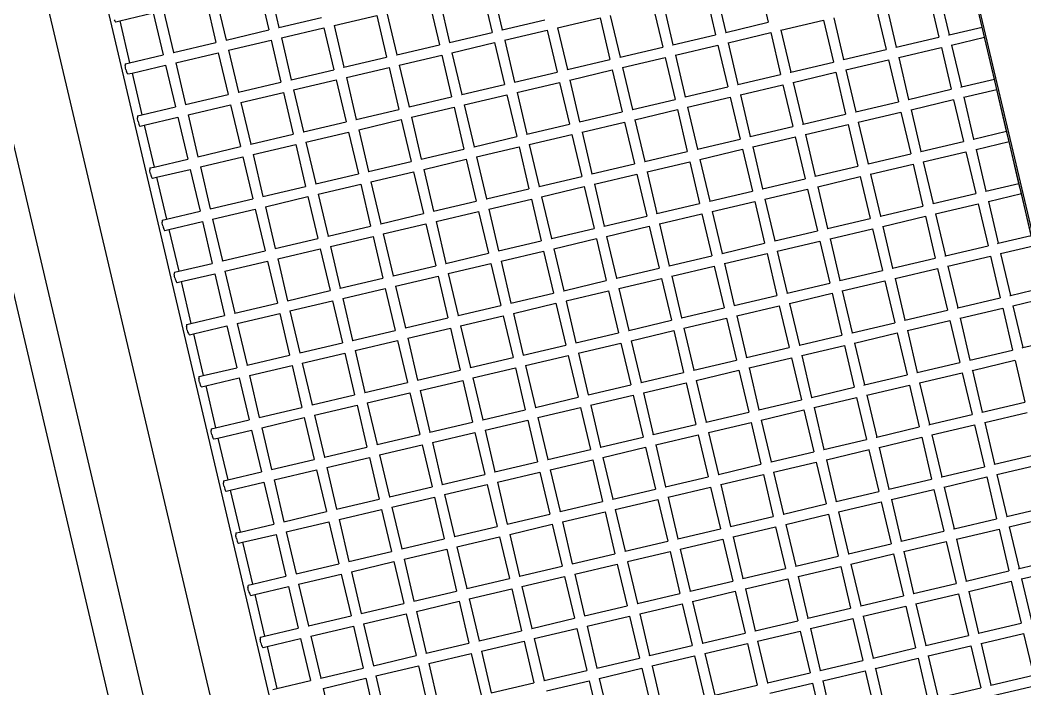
# Model space of a CAD drawing. Header units: inches. Extents: x -1841 to -80, y -100 to 1021.
# Drawn here: x -578.114 to -577.279, y 557.408 to 557.964 of the extents above; entities that cross this region are included whole.
import ezdxf

# ---------------------------------------------------------------- set-up
doc = ezdxf.new("R2010")
doc.units = ezdxf.units.IN
doc.header["$MEASUREMENT"] = 0
doc.layers.add('Edges', color=7, linetype='Continuous')

# ---------------------------------------------------------------- blocks, each defined once
blk = doc.blocks.new('infrared patio heater fr')
at = {"layer": 'Edges'}
for p, q in [((-40, 6.998), (40, 6.998)), ((38, 6.971), (-38, 6.971)), ((20.66, 6.971), (19.846, 6.971)), ((20.66, 6.329), (20.66, 6.971)), ((20.859, 6.971), (20.66, 6.971)), ((20.861, 6.329), (20.859, 6.971)), ((21.673, 6.971), (20.859, 6.971)), ((21.673, 6.329), (21.673, 6.971)), ((21.873, 6.971), (21.673, 6.971)), ((21.874, 6.329), (21.873, 6.971)), ((22.686, 6.971), (21.873, 6.971)), ((22.686, 6.329), (22.686, 6.971)), ((22.886, 6.971), (22.686, 6.971)), ((22.887, 6.329), (22.886, 6.971)), ((23.7, 6.971), (22.886, 6.971)), ((23.7, 6.329), (23.7, 6.971)), ((23.899, 6.971), (23.7, 6.971)), ((23.901, 6.329), (23.899, 6.971)), ((24.713, 6.971), (23.899, 6.971)), ((24.713, 6.329), (24.713, 6.971)), ((24.914, 6.329), (24.913, 6.971)), ((25.726, 6.329), (25.726, 6.971)), ((25.927, 6.329), (25.926, 6.971)), ((26.74, 6.329), (26.74, 6.971)), ((19.847, 6.329), (20.66, 6.329)), ((20.66, 6.318), (20.66, 6.329)), ((20.859, 6.325), (20.861, 6.329)), ((20.861, 6.329), (21.673, 6.329)), ((21.673, 6.318), (21.673, 6.329)), ((21.873, 6.325), (21.874, 6.329)), ((21.874, 6.329), (22.686, 6.329)), ((22.686, 6.318), (22.686, 6.329)), ((22.886, 6.325), (22.887, 6.329)), ((22.887, 6.329), (23.7, 6.329)), ((23.7, 6.323), (23.7, 6.329)), ((23.7, 6.318), (23.7, 6.323)), ((23.899, 6.325), (23.901, 6.329)), ((23.901, 6.329), (24.713, 6.329)), ((24.713, 6.318), (24.713, 6.329)), ((24.913, 6.325), (24.914, 6.329)), ((24.914, 6.329), (25.726, 6.329)), ((25.726, 6.318), (25.726, 6.329)), ((25.926, 6.325), (25.927, 6.329)), ((25.927, 6.329), (26.74, 6.329)), ((26.74, 6.318), (26.74, 6.329)), ((19.849, 6.131), (20.66, 6.131)), ((20.66, 5.303), (20.66, 6.131)), ((20.861, 5.303), (20.859, 6.131)), ((20.862, 6.131), (21.673, 6.131)), ((21.673, 5.303), (21.673, 6.131)), ((21.874, 5.303), (21.873, 6.131)), ((21.875, 6.131), (22.686, 6.131)), ((22.686, 5.303), (22.686, 6.131)), ((22.887, 5.303), (22.886, 6.131)), ((22.889, 6.131), (23.7, 6.131)), ((23.7, 5.303), (23.7, 6.131)), ((23.901, 5.303), (23.899, 6.131)), ((23.902, 6.131), (24.713, 6.131)), ((24.713, 5.303), (24.713, 6.131)), ((24.914, 5.303), (24.913, 6.131)), ((24.915, 6.131), (25.726, 6.131)), ((25.726, 5.303), (25.726, 6.131)), ((25.927, 5.303), (25.926, 6.131)), ((25.929, 6.131), (26.74, 6.131)), ((26.74, 5.303), (26.74, 6.131)), ((26.941, 5.303), (26.939, 6.131)), ((26.942, 6.131), (27.753, 6.131)), ((27.753, 5.303), (27.753, 6.131)), ((27.954, 5.303), (27.953, 6.131)), ((28.766, 5.303), (28.766, 6.131)), ((28.967, 5.303), (28.966, 6.131)), ((29.78, 5.303), (29.78, 6.131)), ((29.981, 5.303), (29.979, 6.131)), ((30.793, 5.303), (30.793, 6.131)), ((30.994, 5.303), (30.993, 6.131)), ((19.847, 5.303), (20.66, 5.303)), ((20.66, 5.295), (20.66, 5.303)), ((20.859, 5.299), (20.861, 5.303)), ((20.861, 5.303), (21.673, 5.303)), ((21.673, 5.295), (21.673, 5.303)), ((21.873, 5.299), (21.874, 5.303)), ((21.874, 5.303), (22.686, 5.303)), ((22.686, 5.297), (22.686, 5.303)), ((22.886, 5.299), (22.887, 5.303)), ((22.887, 5.303), (23.7, 5.303)), ((23.7, 5.297), (23.7, 5.303)), ((23.899, 5.299), (23.901, 5.303)), ((23.901, 5.303), (24.713, 5.303)), ((24.713, 5.293), (24.713, 5.303)), ((24.913, 5.299), (24.914, 5.303)), ((24.914, 5.303), (25.726, 5.303)), ((25.727, 5.297), (25.726, 5.303)), ((25.726, 5.293), (25.727, 5.297)), ((25.926, 5.299), (25.927, 5.303)), ((25.927, 5.303), (26.74, 5.303)), ((26.74, 5.297), (26.74, 5.303)), ((26.939, 5.299), (26.941, 5.303)), ((26.941, 5.303), (27.753, 5.303)), ((27.754, 5.297), (27.753, 5.303)), ((27.753, 5.293), (27.754, 5.297)), ((27.953, 5.299), (27.954, 5.303)), ((27.954, 5.303), (28.766, 5.303)), ((28.767, 5.297), (28.766, 5.303)), ((28.766, 5.293), (28.767, 5.297)), ((28.966, 5.299), (28.967, 5.303)), ((28.967, 5.303), (29.78, 5.303)), ((29.78, 5.297), (29.78, 5.303)), ((29.979, 5.299), (29.981, 5.303)), ((29.981, 5.303), (30.793, 5.303)), ((30.793, 5.293), (30.793, 5.303)), ((30.993, 5.299), (30.994, 5.303)), ((30.994, 5.303), (31.806, 5.303)), ((19.846, 5.105), (20.66, 5.105)), ((20.66, 4.277), (20.66, 5.105)), ((20.859, 5.105), (21.673, 5.105)), ((20.861, 4.277), (20.859, 5.105)), ((21.673, 4.277), (21.673, 5.105)), ((21.873, 5.105), (22.686, 5.105)), ((21.874, 4.277), (21.873, 5.105)), ((22.686, 4.277), (22.686, 5.105)), ((22.886, 5.105), (23.7, 5.105)), ((22.887, 4.277), (22.886, 5.105)), ((23.7, 4.277), (23.7, 5.105)), ((23.899, 5.105), (24.713, 5.105)), ((23.901, 4.277), (23.899, 5.105)), ((24.713, 4.277), (24.713, 5.105)), ((24.913, 5.105), (25.726, 5.105)), ((24.914, 4.277), (24.913, 5.105)), ((25.726, 4.277), (25.726, 5.105)), ((25.926, 5.105), (26.74, 5.105)), ((25.927, 4.277), (25.926, 5.105)), ((26.74, 4.277), (26.74, 5.105)), ((26.939, 5.105), (27.753, 5.105)), ((26.941, 4.277), (26.939, 5.105)), ((27.753, 4.277), (27.753, 5.105)), ((27.953, 5.105), (28.766, 5.105)), ((27.954, 4.277), (27.953, 5.105)), ((28.766, 4.277), (28.766, 5.105)), ((28.966, 5.105), (29.78, 5.105)), ((28.967, 4.277), (28.966, 5.105)), ((29.78, 4.277), (29.78, 5.105)), ((29.979, 5.105), (30.793, 5.105)), ((29.981, 4.277), (29.979, 5.105)), ((30.793, 4.277), (30.793, 5.105)), ((30.993, 5.105), (31.806, 5.105)), ((30.994, 4.277), (30.993, 5.105)), ((31.806, 4.277), (31.806, 5.105)), ((32.006, 5.105), (32.82, 5.105)), ((32.007, 4.277), (32.006, 5.105)), ((32.82, 4.277), (32.82, 5.105)), ((33.021, 4.277), (33.019, 5.105)), ((19.847, 4.277), (20.66, 4.277)), ((20.66, 4.269), (20.66, 4.277)), ((20.859, 4.273), (20.861, 4.277)), ((20.861, 4.277), (21.673, 4.277)), ((21.674, 4.271), (21.673, 4.277)), ((21.873, 4.273), (21.874, 4.277)), ((21.874, 4.277), (22.686, 4.277)), ((22.687, 4.271), (22.686, 4.277)), ((22.886, 4.273), (22.887, 4.277)), ((22.887, 4.277), (23.7, 4.277)), ((23.7, 4.271), (23.7, 4.277)), ((23.899, 4.273), (23.901, 4.277)), ((23.901, 4.277), (24.713, 4.277)), ((24.713, 4.267), (24.713, 4.277)), ((24.913, 4.273), (24.914, 4.277)), ((24.914, 4.277), (25.726, 4.277)), ((25.727, 4.271), (25.726, 4.277)), ((25.926, 4.273), (25.927, 4.277)), ((25.927, 4.277), (26.74, 4.277)), ((26.74, 4.267), (26.74, 4.277)), ((26.939, 4.273), (26.941, 4.277)), ((26.941, 4.277), (27.753, 4.277)), ((27.754, 4.271), (27.753, 4.277)), ((27.753, 4.267), (27.754, 4.271)), ((27.953, 4.273), (27.954, 4.277)), ((27.954, 4.277), (28.766, 4.277)), ((28.767, 4.271), (28.766, 4.277)), ((28.766, 4.267), (28.767, 4.271)), ((28.966, 4.273), (28.967, 4.277)), ((28.967, 4.277), (29.78, 4.277)), ((29.78, 4.271), (29.78, 4.277)), ((29.78, 4.267), (29.78, 4.271)), ((29.979, 4.273), (29.981, 4.277)), ((29.981, 4.277), (30.793, 4.277)), ((30.793, 4.267), (30.793, 4.277)), ((30.993, 4.273), (30.994, 4.277)), ((30.994, 4.277), (31.806, 4.277)), ((31.807, 4.271), (31.806, 4.277)), ((31.806, 4.267), (31.807, 4.271)), ((32.006, 4.273), (32.007, 4.277)), ((32.007, 4.277), (32.82, 4.277)), ((32.82, 4.271), (32.82, 4.277)), ((32.82, 4.267), (32.82, 4.271)), ((19.846, 4.079), (20.66, 4.079)), ((19.847, 3.251), (19.846, 4.079)), ((20.66, 3.251), (20.66, 4.079)), ((20.859, 4.079), (21.673, 4.079)), ((20.86, 3.251), (20.859, 4.079)), ((21.673, 3.251), (21.673, 4.079)), ((21.873, 4.079), (22.686, 4.079)), ((21.874, 3.251), (21.873, 4.079)), ((22.686, 3.251), (22.686, 4.079)), ((22.886, 4.079), (23.7, 4.079)), ((22.887, 3.251), (22.886, 4.079)), ((23.7, 3.251), (23.7, 4.079)), ((23.899, 4.079), (24.713, 4.079)), ((23.9, 3.251), (23.899, 4.079)), ((24.713, 3.251), (24.713, 4.079)), ((24.913, 4.079), (25.726, 4.079)), ((24.914, 3.251), (24.913, 4.079)), ((25.726, 3.251), (25.726, 4.079)), ((25.926, 4.079), (26.74, 4.079)), ((25.927, 3.251), (25.926, 4.079)), ((26.74, 3.251), (26.74, 4.079)), ((26.939, 4.079), (27.753, 4.079)), ((26.94, 3.251), (26.939, 4.079)), ((27.753, 3.251), (27.753, 4.079)), ((27.953, 4.079), (28.766, 4.079)), ((27.954, 3.251), (27.953, 4.079)), ((28.766, 3.251), (28.766, 4.079)), ((28.966, 4.079), (29.78, 4.079)), ((28.967, 3.251), (28.966, 4.079)), ((29.78, 3.251), (29.78, 4.079)), ((29.979, 4.079), (30.793, 4.079)), ((29.98, 3.251), (29.979, 4.079)), ((30.793, 3.251), (30.793, 4.079)), ((30.993, 4.079), (31.806, 4.079)), ((30.994, 3.251), (30.993, 4.079)), ((31.806, 3.251), (31.806, 4.079)), ((32.006, 4.079), (32.82, 4.079)), ((32.007, 3.251), (32.006, 4.079)), ((32.82, 3.251), (32.82, 4.079)), ((19.846, 3.245), (19.847, 3.251)), ((19.847, 3.251), (20.66, 3.251)), ((20.66, 3.242), (20.66, 3.251)), ((20.859, 3.245), (20.86, 3.251)), ((20.86, 3.251), (21.673, 3.251)), ((21.673, 3.242), (21.673, 3.251)), ((21.873, 3.245), (21.874, 3.251)), ((21.874, 3.251), (22.686, 3.251)), ((22.686, 3.242), (22.686, 3.251)), ((22.886, 3.245), (22.887, 3.251)), ((22.887, 3.251), (23.7, 3.251)), ((23.7, 3.245), (23.7, 3.251)), ((23.7, 3.242), (23.7, 3.245)), ((23.899, 3.245), (23.9, 3.251)), ((23.9, 3.251), (24.713, 3.251)), ((24.713, 3.242), (24.713, 3.251)), ((24.913, 3.245), (24.914, 3.251)), ((24.914, 3.251), (25.726, 3.251)), ((25.726, 3.242), (25.726, 3.251)), ((25.926, 3.245), (25.927, 3.251)), ((25.927, 3.251), (26.74, 3.251)), ((26.74, 3.242), (26.74, 3.251)), ((26.939, 3.245), (26.94, 3.251)), ((26.94, 3.251), (27.753, 3.251)), ((27.753, 3.242), (27.753, 3.251)), ((27.953, 3.245), (27.954, 3.251)), ((27.954, 3.251), (28.766, 3.251)), ((28.767, 3.245), (28.766, 3.251)), ((28.766, 3.242), (28.767, 3.245)), ((28.966, 3.245), (28.967, 3.251)), ((28.967, 3.251), (29.78, 3.251)), ((29.78, 3.245), (29.78, 3.251)), ((29.78, 3.242), (29.78, 3.245)), ((29.979, 3.245), (29.98, 3.251)), ((29.98, 3.251), (30.793, 3.251)), ((30.794, 3.245), (30.793, 3.251)), ((30.793, 3.242), (30.794, 3.245)), ((30.992, 3.245), (30.994, 3.251)), ((30.994, 3.251), (31.806, 3.251)), ((31.807, 3.245), (31.806, 3.251)), ((31.806, 3.242), (31.807, 3.245)), ((32.006, 3.245), (32.007, 3.251)), ((32.007, 3.251), (32.82, 3.251)), ((18.833, 3.053), (19.646, 3.053)), ((19.646, 2.225), (19.646, 3.053)), ((19.846, 3.053), (20.66, 3.053)), ((19.847, 2.225), (19.846, 3.053)), ((20.66, 2.225), (20.66, 3.053)), ((20.859, 3.053), (21.673, 3.053)), ((20.86, 2.225), (20.859, 3.053)), ((21.673, 2.225), (21.673, 3.053)), ((21.874, 2.225), (21.871, 3.055)), ((21.873, 3.053), (22.686, 3.053)), ((22.686, 2.225), (22.686, 3.053)), ((22.886, 3.053), (23.7, 3.053)), ((22.887, 2.225), (22.886, 3.053)), ((23.7, 2.225), (23.7, 3.053)), ((23.899, 3.053), (24.713, 3.053)), ((23.9, 2.225), (23.899, 3.053)), ((24.713, 2.225), (24.713, 3.053)), ((24.913, 3.053), (25.726, 3.053)), ((24.914, 2.225), (24.913, 3.053)), ((25.726, 2.225), (25.726, 3.053)), ((25.926, 3.053), (26.74, 3.053)), ((25.927, 2.225), (25.926, 3.053)), ((26.74, 2.225), (26.74, 3.053)), ((26.939, 3.053), (27.753, 3.053)), ((26.94, 2.225), (26.939, 3.053)), ((27.753, 2.225), (27.753, 3.053)), ((27.954, 2.225), (27.951, 3.055)), ((27.953, 3.053), (28.766, 3.053)), ((28.766, 2.225), (28.766, 3.053)), ((28.966, 3.053), (29.78, 3.053)), ((28.967, 2.225), (28.966, 3.053)), ((29.78, 2.225), (29.78, 3.053)), ((29.979, 3.053), (30.793, 3.053)), ((29.98, 2.225), (29.979, 3.053)), ((30.793, 2.225), (30.793, 3.053)), ((30.993, 3.053), (31.806, 3.053)), ((30.994, 2.225), (30.993, 3.053)), ((31.806, 2.225), (31.806, 3.053)), ((32.006, 3.053), (32.82, 3.053)), ((32.007, 2.225), (32.006, 3.053)), ((18.834, 2.225), (19.646, 2.225)), ((19.646, 2.218), (19.646, 2.225)), ((19.846, 2.221), (19.847, 2.225)), ((19.847, 2.225), (20.66, 2.225)), ((20.66, 2.218), (20.66, 2.225)), ((20.859, 2.221), (20.86, 2.225)), ((20.86, 2.225), (21.673, 2.225)), ((21.673, 2.218), (21.673, 2.225)), ((21.873, 2.221), (21.874, 2.225)), ((21.874, 2.225), (22.686, 2.225)), ((22.686, 2.218), (22.686, 2.225)), ((22.886, 2.221), (22.887, 2.225)), ((22.887, 2.225), (23.7, 2.225)), ((23.7, 2.218), (23.7, 2.225)), ((23.899, 2.221), (23.9, 2.225)), ((23.9, 2.225), (24.713, 2.225)), ((24.713, 2.218), (24.713, 2.225)), ((24.912, 2.219), (24.914, 2.225)), ((24.914, 2.225), (25.726, 2.225)), ((25.726, 2.218), (25.726, 2.225)), ((25.925, 2.219), (25.927, 2.225)), ((25.927, 2.225), (26.74, 2.225)), ((26.74, 2.218), (26.74, 2.225)), ((26.939, 2.221), (26.94, 2.225)), ((26.94, 2.225), (27.753, 2.225)), ((27.753, 2.218), (27.753, 2.225)), ((27.953, 2.221), (27.954, 2.225)), ((27.954, 2.225), (28.766, 2.225)), ((28.766, 2.218), (28.766, 2.225)), ((28.966, 2.221), (28.967, 2.225)), ((28.967, 2.225), (29.78, 2.225)), ((29.78, 2.218), (29.78, 2.225)), ((29.979, 2.221), (29.98, 2.225)), ((29.98, 2.225), (30.793, 2.225)), ((30.793, 2.218), (30.793, 2.225)), ((30.993, 2.221), (30.994, 2.225)), ((30.994, 2.225), (31.806, 2.225)), ((31.806, 2.218), (31.806, 2.225)), ((32.005, 2.219), (32.007, 2.225)), ((32.007, 2.225), (32.82, 2.225)), ((18.833, 2.027), (19.646, 2.027)), ((19.646, 1.199), (19.646, 2.027)), ((19.846, 2.027), (20.66, 2.027)), ((19.847, 1.199), (19.846, 2.027)), ((20.66, 1.199), (20.66, 2.027)), ((20.859, 2.027), (21.673, 2.027)), ((20.86, 1.199), (20.859, 2.027)), ((21.673, 1.199), (21.673, 2.027)), ((21.873, 2.027), (22.686, 2.027)), ((21.874, 1.199), (21.873, 2.027)), ((22.686, 1.199), (22.686, 2.027)), ((22.886, 2.027), (23.7, 2.027)), ((22.887, 1.199), (22.886, 2.027)), ((23.7, 1.199), (23.7, 2.027)), ((23.899, 2.027), (24.713, 2.027)), ((23.9, 1.199), (23.899, 2.027)), ((24.713, 1.199), (24.713, 2.027)), ((24.913, 2.027), (25.726, 2.027)), ((24.914, 1.199), (24.913, 2.027)), ((25.726, 1.199), (25.726, 2.027)), ((25.926, 2.027), (26.74, 2.027)), ((25.927, 1.199), (25.926, 2.027)), ((26.74, 1.199), (26.74, 2.027)), ((26.939, 2.027), (27.753, 2.027)), ((26.94, 1.199), (26.939, 2.027)), ((27.753, 1.199), (27.753, 2.027)), ((27.953, 2.027), (28.766, 2.027)), ((27.954, 1.199), (27.953, 2.027)), ((28.766, 1.199), (28.766, 2.027)), ((28.966, 2.027), (29.78, 2.027)), ((28.967, 1.199), (28.966, 2.027)), ((29.78, 1.199), (29.78, 2.027)), ((29.979, 2.027), (30.793, 2.027)), ((29.98, 1.199), (29.979, 2.027)), ((30.793, 1.199), (30.793, 2.027)), ((30.993, 2.027), (31.806, 2.027)), ((30.994, 1.199), (30.993, 2.027)), ((31.806, 1.199), (31.806, 2.027)), ((32.006, 2.027), (32.82, 2.027)), ((32.007, 1.199), (32.006, 2.027)), ((18.834, 1.199), (19.646, 1.199)), ((19.646, 1.193), (19.646, 1.199)), ((19.846, 1.196), (19.847, 1.199)), ((19.847, 1.199), (20.66, 1.199)), ((20.66, 1.193), (20.66, 1.199)), ((20.859, 1.196), (20.86, 1.199)), ((20.86, 1.199), (21.673, 1.199)), ((21.673, 1.193), (21.673, 1.199)), ((21.873, 1.196), (21.874, 1.199)), ((21.874, 1.199), (22.686, 1.199)), ((22.686, 1.193), (22.686, 1.199)), ((22.886, 1.196), (22.887, 1.199)), ((22.887, 1.199), (23.7, 1.199)), ((23.7, 1.193), (23.7, 1.199)), ((23.899, 1.196), (23.9, 1.199)), ((23.9, 1.199), (24.713, 1.199)), ((24.713, 1.193), (24.713, 1.199)), ((24.913, 1.196), (24.914, 1.199)), ((24.914, 1.199), (25.726, 1.199)), ((25.726, 1.193), (25.726, 1.199)), ((25.926, 1.196), (25.927, 1.199)), ((25.927, 1.199), (26.74, 1.199)), ((26.74, 1.193), (26.74, 1.199)), ((26.939, 1.196), (26.94, 1.199)), ((26.94, 1.199), (27.753, 1.199)), ((27.753, 1.193), (27.753, 1.199)), ((27.953, 1.196), (27.954, 1.199)), ((27.954, 1.199), (28.766, 1.199)), ((28.766, 1.193), (28.766, 1.199)), ((28.966, 1.196), (28.967, 1.199)), ((28.967, 1.199), (29.78, 1.199)), ((29.78, 1.193), (29.78, 1.199)), ((29.979, 1.196), (29.98, 1.199)), ((29.98, 1.199), (30.793, 1.199)), ((30.793, 1.193), (30.793, 1.199)), ((30.993, 1.196), (30.994, 1.199)), ((30.994, 1.199), (31.806, 1.199)), ((31.806, 1.193), (31.806, 1.199)), ((32.006, 1.196), (32.007, 1.199)), ((32.007, 1.199), (32.82, 1.199)), ((18.833, 1.001), (19.646, 1.001)), ((19.646, 0.173), (19.646, 1.001)), ((19.846, 1.001), (20.66, 1.001)), ((19.847, 0.173), (19.846, 1.001)), ((20.66, 0.173), (20.66, 1.001)), ((20.859, 1.001), (21.673, 1.001)), ((20.86, 0.173), (20.859, 1.001)), ((21.673, 0.173), (21.673, 1.001)), ((21.873, 1.001), (22.686, 1.001)), ((21.874, 0.173), (21.873, 1.001)), ((22.686, 0.173), (22.686, 1.001)), ((22.886, 1.001), (23.7, 1.001)), ((22.887, 0.173), (22.886, 1.001)), ((23.7, 0.173), (23.7, 1.001)), ((23.899, 1.001), (24.713, 1.001)), ((23.9, 0.173), (23.899, 1.001)), ((24.713, 0.173), (24.713, 1.001)), ((24.913, 1.001), (25.726, 1.001)), ((24.914, 0.173), (24.913, 1.001)), ((25.726, 0.173), (25.726, 1.001)), ((25.926, 1.001), (26.74, 1.001)), ((25.927, 0.173), (25.926, 1.001)), ((26.74, 0.173), (26.74, 1.001)), ((26.939, 1.001), (27.753, 1.001)), ((26.94, 0.173), (26.939, 1.001)), ((27.753, 0.173), (27.753, 1.001)), ((27.953, 1.001), (28.766, 1.001)), ((27.953, 0.173), (27.953, 1.001)), ((28.766, 0.173), (28.766, 1.001)), ((28.966, 1.001), (29.78, 1.001)), ((28.967, 0.173), (28.966, 1.001)), ((29.78, 0.173), (29.78, 1.001)), ((29.979, 1.001), (30.793, 1.001)), ((29.98, 0.173), (29.979, 1.001)), ((30.793, 0.173), (30.793, 1.001)), ((30.993, 1.001), (31.806, 1.001)), ((30.994, 0.173), (30.993, 1.001)), ((31.806, 0.173), (31.806, 1.001)), ((32.006, 1.001), (32.82, 1.001)), ((32.006, 0.173), (32.006, 1.001)), ((18.834, 0.173), (19.646, 0.173)), ((19.646, 0.167), (19.646, 0.173)), ((19.846, 0.17), (19.847, 0.173)), ((19.847, 0.173), (20.66, 0.173)), ((20.66, 0.167), (20.66, 0.173)), ((20.859, 0.17), (20.86, 0.173)), ((20.86, 0.173), (21.673, 0.173)), ((21.673, 0.167), (21.673, 0.173)), ((21.873, 0.17), (21.874, 0.173)), ((21.874, 0.173), (22.686, 0.173)), ((22.686, 0.167), (22.686, 0.173)), ((22.886, 0.17), (22.887, 0.173)), ((22.887, 0.173), (23.7, 0.173)), ((23.7, 0.167), (23.7, 0.173)), ((23.899, 0.17), (23.9, 0.173)), ((23.9, 0.173), (24.713, 0.173)), ((24.713, 0.167), (24.713, 0.173)), ((24.913, 0.17), (24.914, 0.173)), ((24.914, 0.173), (25.726, 0.173)), ((25.726, 0.167), (25.726, 0.173)), ((25.926, 0.17), (25.927, 0.173)), ((25.927, 0.173), (26.74, 0.173)), ((26.74, 0.167), (26.74, 0.173)), ((26.939, 0.17), (26.94, 0.173)), ((26.94, 0.173), (27.753, 0.173)), ((27.753, 0.167), (27.753, 0.173)), ((27.953, 0.17), (27.953, 0.173)), ((27.953, 0.173), (28.766, 0.173)), ((28.766, 0.167), (28.766, 0.173)), ((28.966, 0.17), (28.967, 0.173)), ((28.967, 0.173), (29.78, 0.173)), ((29.78, 0.167), (29.78, 0.173)), ((29.979, 0.17), (29.98, 0.173)), ((29.98, 0.173), (30.793, 0.173)), ((30.793, 0.167), (30.793, 0.173)), ((30.993, 0.17), (30.994, 0.173)), ((30.994, 0.173), (31.806, 0.173)), ((31.806, 0.167), (31.806, 0.173)), ((18.833, -0.026), (19.646, -0.025)), ((18.834, -0.853), (18.833, -0.026)), ((19.646, -0.853), (19.646, -0.025)), ((19.846, -0.026), (20.66, -0.025)), ((19.848, -0.853), (19.846, -0.026)), ((20.66, -0.853), (20.66, -0.025)), ((20.859, -0.026), (21.673, -0.025)), ((20.861, -0.853), (20.859, -0.026)), ((21.673, -0.853), (21.673, -0.025)), ((21.873, -0.026), (22.686, -0.025)), ((21.874, -0.853), (21.873, -0.026)), ((22.686, -0.853), (22.686, -0.025)), ((22.886, -0.026), (23.7, -0.025)), ((22.888, -0.853), (22.886, -0.026)), ((23.7, -0.853), (23.7, -0.025)), ((23.899, -0.026), (24.713, -0.025)), ((23.901, -0.853), (23.899, -0.026)), ((24.713, -0.853), (24.713, -0.025)), ((24.913, -0.026), (25.726, -0.025)), ((24.914, -0.853), (24.913, -0.026)), ((25.726, -0.853), (25.726, -0.025)), ((25.926, -0.026), (26.74, -0.025)), ((25.928, -0.853), (25.926, -0.026)), ((26.74, -0.853), (26.74, -0.025)), ((26.939, -0.026), (27.753, -0.025)), ((26.941, -0.853), (26.939, -0.026)), ((27.753, -0.853), (27.753, -0.025)), ((27.953, -0.026), (28.766, -0.025)), ((27.954, -0.853), (27.953, -0.026)), ((28.766, -0.853), (28.766, -0.025)), ((28.966, -0.026), (29.78, -0.025)), ((28.968, -0.853), (28.966, -0.026)), ((29.78, -0.853), (29.78, -0.025)), ((29.979, -0.026), (30.793, -0.025)), ((29.981, -0.853), (29.979, -0.026)), ((30.793, -0.853), (30.793, -0.025)), ((30.993, -0.026), (31.806, -0.025)), ((30.994, -0.853), (30.993, -0.026)), ((31.806, -0.853), (31.806, -0.025)), ((18.833, -0.855), (18.834, -0.853)), ((18.834, -0.853), (19.646, -0.853)), ((19.646, -0.859), (19.646, -0.853)), ((19.846, -0.855), (19.848, -0.853)), ((19.848, -0.853), (20.66, -0.853)), ((20.66, -0.859), (20.66, -0.853)), ((20.859, -0.855), (20.861, -0.853)), ((20.861, -0.853), (21.673, -0.853)), ((21.673, -0.859), (21.673, -0.853)), ((21.873, -0.855), (21.874, -0.853)), ((21.874, -0.853), (22.686, -0.853)), ((22.686, -0.859), (22.686, -0.853)), ((22.886, -0.855), (22.888, -0.853)), ((22.888, -0.853), (23.7, -0.853)), ((23.7, -0.859), (23.7, -0.853)), ((23.899, -0.855), (23.901, -0.853)), ((23.901, -0.853), (24.713, -0.853)), ((24.713, -0.859), (24.713, -0.853)), ((24.913, -0.855), (24.914, -0.853)), ((24.914, -0.853), (25.726, -0.853)), ((25.726, -0.859), (25.726, -0.853)), ((25.926, -0.855), (25.928, -0.853)), ((25.928, -0.853), (26.74, -0.853)), ((26.74, -0.859), (26.74, -0.853)), ((26.939, -0.855), (26.941, -0.853)), ((26.941, -0.853), (27.753, -0.853)), ((27.753, -0.859), (27.753, -0.853)), ((27.953, -0.855), (27.954, -0.853)), ((27.954, -0.853), (28.766, -0.853)), ((28.766, -0.859), (28.766, -0.853)), ((28.966, -0.855), (28.968, -0.853)), ((28.968, -0.853), (29.78, -0.853)), ((29.78, -0.859), (29.78, -0.853)), ((29.979, -0.855), (29.981, -0.853)), ((29.981, -0.853), (30.793, -0.853)), ((30.793, -0.859), (30.793, -0.853)), ((30.993, -0.855), (30.994, -0.853)), ((30.994, -0.853), (31.806, -0.853)), ((18.633, -1.879), (18.633, -1.051)), ((18.833, -1.052), (19.646, -1.051)), ((18.833, -1.881), (18.833, -1.052)), ((19.646, -1.879), (19.646, -1.051)), ((19.846, -1.052), (20.66, -1.051)), ((19.846, -1.881), (19.846, -1.052)), ((20.66, -1.879), (20.66, -1.051)), ((20.859, -1.052), (21.673, -1.051)), ((20.859, -1.881), (20.859, -1.052)), ((21.673, -1.879), (21.673, -1.051)), ((21.873, -1.052), (22.686, -1.051)), ((21.873, -1.881), (21.873, -1.052)), ((22.686, -1.879), (22.686, -1.051)), ((22.886, -1.881), (22.884, -1.051)), ((22.886, -1.052), (23.7, -1.051)), ((23.7, -1.879), (23.7, -1.051)), ((23.899, -1.052), (24.713, -1.051)), ((23.899, -1.881), (23.899, -1.052)), ((24.713, -1.879), (24.713, -1.051)), ((24.913, -1.052), (25.726, -1.051)), ((24.913, -1.881), (24.913, -1.052)), ((25.726, -1.879), (25.726, -1.051)), ((25.926, -1.881), (25.924, -1.051)), ((25.926, -1.052), (26.74, -1.051)), ((26.74, -1.879), (26.74, -1.051)), ((26.939, -1.052), (27.753, -1.051)), ((26.939, -1.881), (26.939, -1.052)), ((27.753, -1.879), (27.753, -1.051)), ((27.953, -1.052), (28.766, -1.051)), ((27.953, -1.881), (27.953, -1.052)), ((28.766, -1.879), (28.766, -1.051)), ((28.966, -1.881), (28.964, -1.051)), ((28.966, -1.052), (29.78, -1.051)), ((29.78, -1.879), (29.78, -1.051)), ((29.979, -1.052), (30.793, -1.051)), ((29.979, -1.881), (29.979, -1.052)), ((30.793, -1.879), (30.793, -1.051)), ((30.993, -1.052), (31.806, -1.051)), ((30.993, -1.881), (30.993, -1.052)), ((17.822, -1.879), (18.633, -1.879)), ((18.633, -1.884), (18.633, -1.879)), ((18.835, -1.879), (19.646, -1.879)), ((19.646, -1.884), (19.646, -1.879)), ((19.849, -1.879), (20.66, -1.879)), ((20.66, -1.884), (20.66, -1.879)), ((20.862, -1.879), (21.673, -1.879)), ((21.673, -1.884), (21.673, -1.879)), ((21.875, -1.879), (22.686, -1.879)), ((22.686, -1.884), (22.686, -1.879)), ((22.889, -1.879), (23.7, -1.879)), ((23.7, -1.884), (23.7, -1.879)), ((23.902, -1.879), (24.713, -1.879)), ((24.713, -1.884), (24.713, -1.879)), ((24.915, -1.879), (25.726, -1.879)), ((25.726, -1.884), (25.726, -1.879)), ((25.929, -1.879), (26.74, -1.879)), ((26.74, -1.884), (26.74, -1.879)), ((26.942, -1.879), (27.753, -1.879)), ((27.753, -1.884), (27.753, -1.879)), ((27.955, -1.879), (28.766, -1.879)), ((28.766, -1.884), (28.766, -1.879)), ((28.969, -1.879), (29.78, -1.879)), ((29.78, -1.884), (29.78, -1.879)), ((29.982, -1.879), (30.793, -1.879)), ((30.793, -1.884), (30.793, -1.879)), ((30.995, -1.879), (31.806, -1.879)), ((17.819, -2.077), (18.633, -2.077)), ((18.633, -2.905), (18.633, -2.077)), ((18.833, -2.905), (18.833, -2.077)), ((18.833, -2.077), (19.646, -2.077)), ((19.646, -2.905), (19.646, -2.077)), ((19.846, -2.905), (19.846, -2.077)), ((19.846, -2.077), (20.66, -2.077)), ((20.66, -2.905), (20.66, -2.077)), ((20.859, -2.905), (20.859, -2.077)), ((20.859, -2.077), (21.673, -2.077)), ((21.673, -2.905), (21.673, -2.077)), ((21.873, -2.905), (21.873, -2.077)), ((21.873, -2.077), (22.686, -2.077)), ((22.686, -2.905), (22.686, -2.077)), ((22.886, -2.905), (22.886, -2.077)), ((22.886, -2.077), (23.7, -2.077)), ((23.7, -2.905), (23.7, -2.077)), ((23.899, -2.905), (23.899, -2.077)), ((23.899, -2.077), (24.713, -2.077)), ((24.713, -2.905), (24.713, -2.077)), ((24.913, -2.905), (24.913, -2.077)), ((24.913, -2.077), (25.726, -2.077)), ((25.726, -2.905), (25.726, -2.077)), ((25.926, -2.905), (25.926, -2.077)), ((25.926, -2.077), (26.74, -2.077)), ((26.74, -2.905), (26.74, -2.077)), ((26.939, -2.905), (26.939, -2.077)), ((26.939, -2.077), (27.753, -2.077)), ((27.753, -2.905), (27.753, -2.077)), ((27.953, -2.905), (27.953, -2.077)), ((27.953, -2.077), (28.766, -2.077)), ((28.766, -2.905), (28.766, -2.077)), ((28.966, -2.905), (28.966, -2.077)), ((28.966, -2.077), (29.78, -2.077)), ((29.78, -2.905), (29.78, -2.077)), ((29.979, -2.905), (29.979, -2.077)), ((29.979, -2.077), (30.793, -2.077)), ((30.793, -2.905), (30.793, -2.077)), ((30.993, -2.905), (30.993, -2.077)), ((30.993, -2.077), (31.806, -2.077)), ((17.819, -2.905), (18.633, -2.905)), ((18.633, -2.909), (18.633, -2.905)), ((18.833, -2.905), (19.646, -2.905)), ((19.646, -2.909), (19.646, -2.905)), ((19.846, -2.905), (20.66, -2.905)), ((20.66, -2.909), (20.66, -2.905)), ((20.859, -2.905), (21.673, -2.905)), ((21.673, -2.909), (21.673, -2.905)), ((21.873, -2.905), (22.686, -2.905)), ((22.686, -2.909), (22.686, -2.905)), ((22.886, -2.905), (23.7, -2.905)), ((23.7, -2.909), (23.7, -2.905)), ((23.899, -2.905), (24.713, -2.905)), ((24.713, -2.909), (24.713, -2.905)), ((24.913, -2.905), (25.726, -2.905)), ((25.726, -2.909), (25.726, -2.905)), ((25.926, -2.905), (26.74, -2.905)), ((26.74, -2.909), (26.74, -2.905)), ((26.939, -2.905), (27.753, -2.905)), ((27.753, -2.909), (27.753, -2.905)), ((27.953, -2.905), (28.766, -2.905)), ((28.766, -2.909), (28.766, -2.905)), ((28.966, -2.905), (29.78, -2.905)), ((29.78, -2.909), (29.78, -2.905)), ((29.979, -2.905), (30.793, -2.905)), ((30.793, -2.909), (30.793, -2.905)), ((30.993, -2.905), (31.806, -2.905)), ((17.819, -3.103), (18.633, -3.103)), ((18.633, -3.931), (18.633, -3.103)), ((18.833, -3.931), (18.833, -3.103)), ((18.833, -3.103), (19.646, -3.103)), ((19.646, -3.931), (19.646, -3.103)), ((19.846, -3.931), (19.846, -3.103)), ((19.846, -3.103), (20.66, -3.103)), ((20.66, -3.931), (20.66, -3.103)), ((20.859, -3.931), (20.859, -3.103)), ((20.859, -3.103), (21.673, -3.103)), ((21.673, -3.931), (21.673, -3.103)), ((21.873, -3.931), (21.873, -3.103)), ((21.873, -3.103), (22.686, -3.103)), ((22.686, -3.931), (22.686, -3.103)), ((22.886, -3.931), (22.886, -3.103)), ((22.886, -3.103), (23.7, -3.103)), ((23.7, -3.931), (23.7, -3.103)), ((23.899, -3.931), (23.899, -3.103)), ((23.899, -3.103), (24.713, -3.103)), ((24.713, -3.931), (24.713, -3.103)), ((24.913, -3.931), (24.913, -3.103)), ((24.913, -3.103), (25.726, -3.103)), ((25.726, -3.931), (25.726, -3.103)), ((25.926, -3.931), (25.926, -3.103)), ((25.926, -3.103), (26.74, -3.103)), ((26.74, -3.931), (26.74, -3.103)), ((26.939, -3.931), (26.939, -3.103)), ((26.939, -3.103), (27.753, -3.103)), ((27.753, -3.931), (27.753, -3.103)), ((27.953, -3.931), (27.953, -3.103)), ((27.953, -3.103), (28.766, -3.103)), ((28.766, -3.931), (28.766, -3.103)), ((28.966, -3.931), (28.966, -3.103)), ((28.966, -3.103), (29.78, -3.103)), ((29.78, -3.931), (29.78, -3.103)), ((29.979, -3.931), (29.979, -3.103)), ((29.979, -3.103), (30.793, -3.103)), ((30.793, -3.931), (30.793, -3.103)), ((30.993, -3.931), (30.993, -3.103)), ((30.993, -3.103), (31.806, -3.103)), ((17.819, -3.931), (18.633, -3.931)), ((18.633, -3.936), (18.633, -3.931)), ((18.833, -3.931), (19.646, -3.931)), ((19.646, -3.936), (19.646, -3.931)), ((19.846, -3.931), (20.66, -3.931)), ((20.66, -3.936), (20.66, -3.931)), ((20.859, -3.931), (21.673, -3.931)), ((21.673, -3.936), (21.673, -3.931)), ((21.873, -3.931), (22.686, -3.931)), ((22.686, -3.936), (22.686, -3.931)), ((22.886, -3.931), (23.7, -3.931)), ((23.7, -3.936), (23.7, -3.931)), ((23.899, -3.931), (24.713, -3.931)), ((24.713, -3.936), (24.713, -3.931)), ((24.913, -3.931), (25.726, -3.931)), ((25.726, -3.936), (25.726, -3.931)), ((25.926, -3.931), (26.74, -3.931)), ((26.74, -3.936), (26.74, -3.931)), ((26.939, -3.931), (27.753, -3.931)), ((27.753, -3.936), (27.753, -3.931)), ((27.953, -3.931), (28.766, -3.931)), ((28.766, -3.936), (28.766, -3.931)), ((28.966, -3.931), (29.78, -3.931)), ((29.781, -3.937), (29.78, -3.931)), ((29.979, -3.931), (30.793, -3.931)), ((30.794, -3.937), (30.793, -3.931)), ((17.819, -4.957), (17.819, -4.129)), ((17.819, -4.129), (18.633, -4.129)), ((18.633, -4.957), (18.633, -4.129)), ((18.833, -4.957), (18.833, -4.129)), ((18.833, -4.129), (19.646, -4.129)), ((19.646, -4.957), (19.646, -4.129)), ((19.846, -4.957), (19.846, -4.129)), ((19.846, -4.129), (20.66, -4.129)), ((20.66, -4.957), (20.66, -4.129)), ((20.859, -4.957), (20.859, -4.129)), ((20.859, -4.129), (21.673, -4.129)), ((21.673, -4.957), (21.673, -4.129)), ((21.873, -4.957), (21.873, -4.129)), ((21.873, -4.129), (22.686, -4.129)), ((22.686, -4.957), (22.686, -4.129)), ((22.886, -4.957), (22.886, -4.129)), ((22.886, -4.129), (23.7, -4.129)), ((23.7, -4.957), (23.7, -4.129)), ((23.899, -4.957), (23.899, -4.129)), ((23.899, -4.129), (24.713, -4.129)), ((24.713, -4.957), (24.713, -4.129)), ((24.913, -4.957), (24.913, -4.129)), ((24.913, -4.129), (25.726, -4.129)), ((25.726, -4.957), (25.726, -4.129)), ((25.926, -4.957), (25.926, -4.129)), ((25.926, -4.129), (26.74, -4.129)), ((26.74, -4.957), (26.74, -4.129)), ((26.939, -4.957), (26.939, -4.129)), ((26.939, -4.129), (27.753, -4.129)), ((27.753, -4.957), (27.753, -4.129)), ((27.953, -4.957), (27.953, -4.129)), ((27.953, -4.129), (28.766, -4.129)), ((28.766, -4.957), (28.766, -4.129)), ((28.966, -4.957), (28.966, -4.129)), ((28.966, -4.129), (29.78, -4.129)), ((29.78, -4.957), (29.78, -4.129)), ((29.979, -4.957), (29.979, -4.129)), ((29.979, -4.129), (30.793, -4.129)), ((30.793, -4.957), (30.793, -4.129)), ((17.819, -4.957), (18.633, -4.957)), ((18.633, -4.963), (18.633, -4.957)), ((18.833, -4.957), (19.646, -4.957)), ((19.646, -4.963), (19.646, -4.957)), ((19.846, -4.957), (20.66, -4.957)), ((20.66, -4.963), (20.66, -4.957)), ((20.859, -4.957), (21.673, -4.957)), ((21.673, -4.963), (21.673, -4.957)), ((21.873, -4.957), (22.686, -4.957)), ((22.686, -4.963), (22.686, -4.957)), ((22.886, -4.957), (23.7, -4.957)), ((23.7, -4.963), (23.7, -4.957)), ((23.899, -4.957), (24.713, -4.957)), ((24.713, -4.963), (24.713, -4.957)), ((24.913, -4.957), (25.726, -4.957)), ((25.726, -4.963), (25.726, -4.957)), ((25.926, -4.957), (26.74, -4.957)), ((26.74, -4.963), (26.74, -4.957)), ((26.939, -4.957), (27.753, -4.957)), ((27.753, -4.963), (27.753, -4.957)), ((27.953, -4.957), (28.766, -4.957)), ((28.766, -4.963), (28.766, -4.957)), ((28.966, -4.957), (29.78, -4.957)), ((29.781, -4.963), (29.78, -4.957)), ((29.979, -4.957), (30.793, -4.957)), ((17.62, -5.983), (17.62, -5.155)), ((17.819, -5.983), (17.819, -5.155)), ((17.819, -5.155), (18.633, -5.155)), ((18.633, -5.983), (18.633, -5.155)), ((18.833, -5.983), (18.833, -5.155)), ((18.833, -5.155), (19.646, -5.155)), ((19.646, -5.983), (19.646, -5.155)), ((19.846, -5.983), (19.846, -5.155)), ((19.846, -5.155), (20.66, -5.155)), ((20.66, -5.983), (20.66, -5.155)), ((20.859, -5.983), (20.859, -5.155)), ((20.859, -5.155), (21.673, -5.155)), ((21.673, -5.983), (21.673, -5.155)), ((21.873, -5.983), (21.873, -5.155)), ((21.873, -5.155), (22.686, -5.155)), ((22.686, -5.983), (22.686, -5.155)), ((22.886, -5.983), (22.886, -5.155)), ((22.886, -5.155), (23.7, -5.155)), ((23.7, -5.983), (23.7, -5.155)), ((23.899, -5.983), (23.899, -5.155)), ((23.899, -5.155), (24.713, -5.155)), ((24.713, -5.983), (24.713, -5.155)), ((24.913, -5.983), (24.913, -5.155)), ((24.913, -5.155), (25.726, -5.155)), ((25.726, -5.983), (25.726, -5.155)), ((25.926, -5.983), (25.926, -5.155)), ((25.926, -5.155), (26.74, -5.155)), ((26.74, -5.983), (26.74, -5.155)), ((26.939, -5.983), (26.939, -5.155)), ((26.939, -5.155), (27.753, -5.155)), ((27.753, -5.983), (27.753, -5.155)), ((27.953, -5.983), (27.953, -5.155)), ((27.953, -5.155), (28.766, -5.155)), ((28.766, -5.983), (28.766, -5.155)), ((28.966, -5.983), (28.966, -5.155)), ((28.966, -5.155), (29.78, -5.155)), ((29.78, -5.983), (29.78, -5.155)), ((29.979, -5.983), (29.979, -5.155)), ((29.979, -5.155), (30.793, -5.155)), ((16.806, -5.983), (17.62, -5.983)), ((17.62, -5.989), (17.62, -5.983)), ((17.819, -5.983), (18.633, -5.983)), ((18.633, -5.989), (18.633, -5.983)), ((18.833, -5.983), (19.646, -5.983)), ((19.646, -5.989), (19.646, -5.983)), ((19.846, -5.983), (20.66, -5.983)), ((20.66, -5.989), (20.66, -5.983)), ((20.859, -5.983), (21.673, -5.983)), ((21.673, -5.989), (21.673, -5.983)), ((21.873, -5.983), (22.686, -5.983)), ((22.688, -5.989), (22.686, -5.983)), ((22.886, -5.983), (23.7, -5.983)), ((23.7, -5.989), (23.7, -5.983)), ((23.899, -5.983), (24.713, -5.983)), ((24.713, -5.989), (24.713, -5.983)), ((24.913, -5.983), (25.726, -5.983)), ((25.726, -5.989), (25.726, -5.983)), ((25.926, -5.983), (26.74, -5.983)), ((26.74, -5.989), (26.74, -5.983)), ((26.939, -5.983), (27.753, -5.983)), ((27.753, -5.989), (27.753, -5.983)), ((27.953, -5.983), (28.766, -5.983)), ((28.766, -5.989), (28.766, -5.983)), ((28.966, -5.983), (29.78, -5.983)), ((29.782, -5.989), (29.78, -5.983)), ((29.979, -5.983), (30.793, -5.983)), ((16.806, -6.182), (17.62, -6.182)), ((17.62, -7.009), (17.62, -6.182)), ((17.819, -7.009), (17.819, -6.182)), ((17.819, -6.182), (18.633, -6.182)), ((18.633, -7.009), (18.633, -6.182)), ((18.833, -7.009), (18.833, -6.182)), ((18.833, -6.182), (19.646, -6.182)), ((19.646, -7.009), (19.646, -6.182)), ((19.846, -7.009), (19.846, -6.182)), ((19.846, -6.182), (20.66, -6.182)), ((20.66, -7.009), (20.66, -6.182)), ((20.859, -7.009), (20.859, -6.182)), ((20.859, -6.182), (21.673, -6.182)), ((21.673, -7.009), (21.673, -6.182)), ((21.873, -7.009), (21.873, -6.182)), ((21.873, -6.182), (22.686, -6.182)), ((22.686, -7.009), (22.686, -6.182)), ((22.886, -7.009), (22.886, -6.182)), ((22.886, -6.182), (23.7, -6.182)), ((23.7, -7.009), (23.7, -6.182)), ((23.899, -7.009), (23.899, -6.182)), ((23.899, -6.182), (24.713, -6.182)), ((24.713, -7.009), (24.713, -6.182)), ((24.913, -7.009), (24.913, -6.182)), ((24.913, -6.182), (25.726, -6.182)), ((25.726, -7.009), (25.726, -6.182)), ((25.926, -7.009), (25.926, -6.182)), ((25.926, -6.182), (26.74, -6.182)), ((26.74, -7.009), (26.74, -6.182)), ((26.939, -7.009), (26.939, -6.182)), ((26.939, -6.182), (27.753, -6.182)), ((27.753, -7.009), (27.753, -6.182)), ((27.953, -7.009), (27.953, -6.182)), ((27.953, -6.182), (28.766, -6.182)), ((28.766, -7.009), (28.766, -6.182)), ((28.966, -7.009), (28.966, -6.182)), ((28.966, -6.182), (29.78, -6.182)), ((29.78, -7.009), (29.78, -6.182)), ((29.979, -7.009), (29.979, -6.182)), ((29.979, -6.182), (30.793, -6.182)), ((16.806, -7.009), (17.62, -7.009)), ((17.62, -7.012), (17.62, -7.009)), ((17.819, -7.009), (18.633, -7.009)), ((18.633, -7.012), (18.633, -7.009)), ((18.833, -7.009), (19.646, -7.009)), ((19.646, -7.012), (19.646, -7.009)), ((19.846, -7.009), (20.66, -7.009)), ((20.66, -7.012), (20.66, -7.009)), ((20.859, -7.009), (21.673, -7.009)), ((21.673, -7.012), (21.673, -7.009)), ((21.873, -7.009), (22.686, -7.009)), ((22.686, -7.012), (22.686, -7.009)), ((22.886, -7.009), (23.7, -7.009)), ((23.7, -7.012), (23.7, -7.009)), ((23.899, -7.009), (24.713, -7.009)), ((24.713, -7.012), (24.713, -7.009)), ((24.913, -7.009), (25.726, -7.009)), ((25.726, -7.012), (25.726, -7.009)), ((25.926, -7.009), (26.74, -7.009)), ((26.74, -7.012), (26.74, -7.009)), ((26.939, -7.009), (27.753, -7.009)), ((27.753, -7.012), (27.753, -7.009)), ((27.953, -7.009), (28.766, -7.009)), ((28.766, -7.012), (28.766, -7.009)), ((28.966, -7.009), (29.78, -7.009)), ((29.78, -7.012), (29.78, -7.009)), ((29.979, -7.009), (30.793, -7.009)), ((16.806, -7.208), (17.62, -7.207)), ((17.62, -8.035), (17.62, -7.207)), ((17.819, -7.208), (18.633, -7.207)), ((17.819, -8.035), (17.819, -7.208)), ((18.633, -8.035), (18.633, -7.207)), ((18.833, -7.208), (19.646, -7.207)), ((18.833, -8.035), (18.833, -7.208)), ((19.646, -8.035), (19.646, -7.207)), ((19.846, -7.208), (20.66, -7.207)), ((19.846, -8.035), (19.846, -7.208)), ((20.66, -8.035), (20.66, -7.207)), ((20.859, -7.208), (21.673, -7.207)), ((20.859, -8.035), (20.859, -7.208)), ((21.673, -8.035), (21.673, -7.207)), ((21.873, -7.208), (22.686, -7.207)), ((21.873, -8.035), (21.873, -7.208)), ((22.686, -8.035), (22.686, -7.207)), ((22.886, -7.208), (23.7, -7.207)), ((22.886, -8.035), (22.886, -7.208)), ((23.7, -8.035), (23.7, -7.207)), ((23.899, -7.208), (24.713, -7.207)), ((23.899, -8.035), (23.899, -7.208)), ((24.713, -8.035), (24.713, -7.207)), ((24.913, -7.208), (25.726, -7.207)), ((24.913, -8.035), (24.913, -7.208)), ((25.726, -8.035), (25.726, -7.207)), ((25.926, -7.208), (26.74, -7.207)), ((25.926, -8.035), (25.926, -7.208)), ((26.74, -8.035), (26.74, -7.207)), ((26.939, -7.208), (27.753, -7.207)), ((26.939, -8.035), (26.939, -7.208)), ((27.753, -8.035), (27.753, -7.207)), ((27.953, -7.208), (28.766, -7.207)), ((27.953, -8.035), (27.953, -7.208)), ((28.766, -8.035), (28.766, -7.207)), ((28.966, -7.208), (29.78, -7.207)), ((28.966, -8.035), (28.966, -7.208)), ((29.78, -8.035), (29.78, -7.207)), ((29.979, -8.035), (29.978, -7.207)), ((29.978, -7.207), (30.793, -7.207)), ((16.806, -8.035), (17.62, -8.035)), ((17.62, -8.038), (17.62, -8.035)), ((17.819, -8.035), (18.633, -8.035)), ((18.633, -8.038), (18.633, -8.035)), ((18.833, -8.035), (19.646, -8.035)), ((19.646, -8.038), (19.646, -8.035)), ((19.846, -8.035), (20.66, -8.035)), ((20.66, -8.038), (20.66, -8.035)), ((20.859, -8.035), (21.673, -8.035)), ((21.673, -8.038), (21.673, -8.035)), ((21.873, -8.035), (22.686, -8.035)), ((22.686, -8.038), (22.686, -8.035)), ((22.886, -8.035), (23.7, -8.035)), ((23.7, -8.038), (23.7, -8.035)), ((23.899, -8.035), (24.713, -8.035)), ((24.713, -8.038), (24.713, -8.035)), ((24.913, -8.035), (25.726, -8.035)), ((25.726, -8.038), (25.726, -8.035)), ((25.926, -8.035), (26.74, -8.035)), ((26.74, -8.038), (26.74, -8.035)), ((26.939, -8.035), (27.753, -8.035)), ((27.753, -8.038), (27.753, -8.035)), ((27.953, -8.035), (28.766, -8.035)), ((28.766, -8.038), (28.766, -8.035)), ((28.966, -8.035), (29.78, -8.035)), ((29.78, -8.038), (29.78, -8.035)), ((29.979, -8.035), (30.793, -8.035)), ((16.806, -8.234), (17.62, -8.233)), ((16.806, -8.886), (16.806, -8.234)), ((17.62, -8.886), (17.62, -8.233)), ((17.819, -8.234), (18.633, -8.233)), ((17.819, -8.886), (17.819, -8.234)), ((18.633, -8.886), (18.633, -8.233)), ((18.833, -8.234), (19.646, -8.233)), ((18.833, -8.886), (18.833, -8.234)), ((19.646, -8.886), (19.646, -8.233)), ((19.846, -8.234), (20.66, -8.233)), ((19.846, -8.886), (19.846, -8.234)), ((20.66, -8.886), (20.66, -8.233)), ((20.859, -8.234), (21.673, -8.233)), ((20.859, -8.886), (20.859, -8.234)), ((21.673, -8.886), (21.673, -8.233)), ((21.873, -8.234), (22.686, -8.233)), ((21.873, -8.886), (21.873, -8.234)), ((22.686, -8.886), (22.686, -8.233)), ((22.886, -8.234), (23.7, -8.233)), ((22.886, -8.886), (22.886, -8.234)), ((23.7, -8.886), (23.7, -8.233)), ((23.899, -8.234), (24.713, -8.233)), ((23.899, -8.886), (23.899, -8.234)), ((24.713, -8.886), (24.713, -8.233)), ((24.913, -8.234), (25.726, -8.233)), ((24.913, -8.886), (24.913, -8.234)), ((25.726, -8.886), (25.726, -8.233)), ((25.926, -8.234), (26.74, -8.233)), ((25.926, -8.886), (25.926, -8.234)), ((26.74, -8.886), (26.74, -8.233)), ((26.939, -8.234), (27.753, -8.233)), ((26.939, -8.886), (26.939, -8.234)), ((27.753, -8.886), (27.753, -8.233)), ((27.953, -8.234), (28.766, -8.233)), ((27.953, -8.886), (27.953, -8.234)), ((28.766, -8.886), (28.766, -8.233)), ((28.966, -8.234), (29.78, -8.233)), ((28.966, -8.886), (28.966, -8.234)), ((29.78, -8.886), (29.78, -8.233)), ((16.806, -8.886), (17.62, -8.886)), ((16.806, -8.965), (16.806, -8.886)), ((16.806, -8.886), (17.62, -8.886)), ((17.62, -8.968), (17.62, -8.886)), ((17.819, -8.886), (18.633, -8.886)), ((17.819, -8.965), (17.819, -8.886)), ((17.819, -8.886), (18.633, -8.886)), ((18.633, -8.968), (18.633, -8.886)), ((18.833, -8.886), (19.646, -8.886)), ((18.833, -8.965), (18.833, -8.886)), ((18.833, -8.886), (19.646, -8.886)), ((19.646, -8.968), (19.646, -8.886)), ((19.846, -8.886), (20.66, -8.886)), ((19.846, -8.965), (19.846, -8.886)), ((19.846, -8.886), (20.66, -8.886)), ((20.66, -8.968), (20.66, -8.886)), ((20.859, -8.886), (21.673, -8.886)), ((20.859, -8.965), (20.859, -8.886)), ((20.859, -8.886), (21.673, -8.886)), ((21.673, -8.968), (21.673, -8.886)), ((21.873, -8.886), (22.686, -8.886)), ((21.873, -8.965), (21.873, -8.886)), ((21.873, -8.886), (22.686, -8.886)), ((22.686, -8.968), (22.686, -8.886)), ((22.886, -8.886), (23.7, -8.886)), ((22.886, -8.965), (22.886, -8.886)), ((22.886, -8.886), (23.7, -8.886)), ((23.7, -8.968), (23.7, -8.886)), ((23.899, -8.886), (24.713, -8.886)), ((23.899, -8.965), (23.899, -8.886)), ((23.899, -8.886), (24.713, -8.886)), ((24.713, -8.968), (24.713, -8.886)), ((24.913, -8.886), (25.726, -8.886)), ((24.913, -8.965), (24.913, -8.886)), ((24.913, -8.886), (25.726, -8.886)), ((25.726, -8.968), (25.726, -8.886)), ((25.926, -8.886), (26.74, -8.886)), ((25.926, -8.965), (25.926, -8.886)), ((25.926, -8.886), (26.74, -8.886)), ((26.74, -8.968), (26.74, -8.886)), ((26.939, -8.886), (27.753, -8.886)), ((26.939, -8.965), (26.939, -8.886)), ((26.939, -8.886), (27.753, -8.886)), ((27.753, -8.968), (27.753, -8.886)), ((27.953, -8.886), (28.766, -8.886)), ((27.953, -8.965), (27.953, -8.886)), ((27.953, -8.886), (28.766, -8.886)), ((28.766, -8.968), (28.766, -8.886)), ((28.966, -8.886), (29.78, -8.886)), ((28.966, -8.965), (28.966, -8.886)), ((28.966, -8.886), (29.78, -8.886)), ((29.78, -8.968), (29.78, -8.886)), ((-38, -9.061), (38, -9.061)), ((-38, -9.061), (38, -9.061)), ((16.762, -8.981), (16.782, -8.978)), ((16.782, -8.978), (16.796, -8.974)), ((16.796, -8.974), (16.804, -8.97)), ((16.804, -8.97), (16.806, -8.965)), ((17.62, -8.968), (17.625, -8.972)), ((17.625, -8.972), (17.637, -8.976)), ((17.637, -8.976), (17.654, -8.98)), ((17.676, -8.982), (17.654, -8.98)), ((17.7, -8.984), (17.676, -8.982)), ((17.726, -8.984), (17.7, -8.984)), ((17.726, -8.984), (17.752, -8.983)), ((17.752, -8.983), (17.775, -8.981)), ((17.775, -8.981), (17.795, -8.978)), ((17.795, -8.978), (17.809, -8.974)), ((17.809, -8.974), (17.818, -8.97)), ((17.818, -8.97), (17.819, -8.965)), ((18.633, -8.968), (18.638, -8.972)), ((18.638, -8.972), (18.65, -8.976)), ((18.65, -8.976), (18.667, -8.98)), ((18.689, -8.982), (18.667, -8.98)), ((18.714, -8.984), (18.689, -8.982)), ((18.74, -8.984), (18.714, -8.984)), ((18.74, -8.984), (18.765, -8.983)), ((18.765, -8.983), (18.789, -8.981)), ((18.789, -8.981), (18.808, -8.978)), ((18.808, -8.978), (18.823, -8.974)), ((18.823, -8.974), (18.831, -8.97)), ((18.831, -8.97), (18.833, -8.965)), ((19.646, -8.968), (19.652, -8.972)), ((19.652, -8.972), (19.663, -8.976)), ((19.663, -8.976), (19.681, -8.98)), ((19.702, -8.982), (19.681, -8.98)), ((19.727, -8.984), (19.702, -8.982)), ((19.753, -8.984), (19.727, -8.984)), ((19.753, -8.984), (19.779, -8.983)), ((19.779, -8.983), (19.802, -8.981)), ((19.802, -8.981), (19.822, -8.978)), ((19.822, -8.978), (19.836, -8.974)), ((19.836, -8.974), (19.844, -8.97)), ((19.844, -8.97), (19.846, -8.965)), ((20.66, -8.968), (20.665, -8.972)), ((20.665, -8.972), (20.677, -8.976)), ((20.677, -8.976), (20.694, -8.98)), ((20.716, -8.982), (20.694, -8.98)), ((20.74, -8.984), (20.716, -8.982)), ((20.766, -8.984), (20.74, -8.984)), ((20.766, -8.984), (20.792, -8.983)), ((20.792, -8.983), (20.815, -8.981)), ((20.815, -8.981), (20.835, -8.978)), ((20.835, -8.978), (20.849, -8.974)), ((20.849, -8.974), (20.858, -8.97)), ((20.858, -8.97), (20.859, -8.965)), ((21.673, -8.968), (21.678, -8.972)), ((21.678, -8.972), (21.69, -8.976)), ((21.69, -8.976), (21.707, -8.98)), ((21.729, -8.982), (21.707, -8.98)), ((21.754, -8.984), (21.729, -8.982)), ((21.78, -8.984), (21.754, -8.984)), ((21.78, -8.984), (21.805, -8.983)), ((21.805, -8.983), (21.829, -8.981)), ((21.829, -8.981), (21.848, -8.978)), ((21.848, -8.978), (21.863, -8.974)), ((21.863, -8.974), (21.871, -8.97)), ((21.871, -8.97), (21.873, -8.965)), ((22.686, -8.968), (22.692, -8.972)), ((22.692, -8.972), (22.703, -8.976)), ((22.703, -8.976), (22.721, -8.98)), ((22.742, -8.982), (22.721, -8.98)), ((22.767, -8.984), (22.742, -8.982)), ((22.793, -8.984), (22.767, -8.984)), ((22.793, -8.984), (22.819, -8.983)), ((22.819, -8.983), (22.842, -8.981)), ((22.842, -8.981), (22.862, -8.978)), ((22.862, -8.978), (22.876, -8.974)), ((22.876, -8.974), (22.884, -8.97)), ((22.884, -8.97), (22.886, -8.965)), ((23.7, -8.968), (23.705, -8.972)), ((23.705, -8.972), (23.717, -8.976)), ((23.717, -8.976), (23.734, -8.98)), ((23.756, -8.982), (23.734, -8.98)), ((23.78, -8.984), (23.756, -8.982)), ((23.806, -8.984), (23.78, -8.984)), ((23.806, -8.984), (23.832, -8.983)), ((23.832, -8.983), (23.855, -8.981)), ((23.855, -8.981), (23.875, -8.978)), ((23.875, -8.978), (23.889, -8.974)), ((23.889, -8.974), (23.898, -8.97)), ((23.898, -8.97), (23.899, -8.965)), ((24.713, -8.968), (24.718, -8.972)), ((24.718, -8.972), (24.73, -8.976)), ((24.73, -8.976), (24.747, -8.98)), ((24.769, -8.982), (24.747, -8.98)), ((24.794, -8.984), (24.769, -8.982)), ((24.82, -8.984), (24.794, -8.984)), ((24.82, -8.984), (24.845, -8.983)), ((24.845, -8.983), (24.869, -8.981)), ((24.869, -8.981), (24.888, -8.978)), ((24.888, -8.978), (24.903, -8.974)), ((24.903, -8.974), (24.911, -8.97)), ((24.911, -8.97), (24.913, -8.965)), ((25.726, -8.968), (25.732, -8.972)), ((25.732, -8.972), (25.743, -8.976)), ((25.743, -8.976), (25.761, -8.98)), ((25.782, -8.982), (25.761, -8.98)), ((25.807, -8.984), (25.782, -8.982)), ((25.833, -8.984), (25.807, -8.984)), ((25.833, -8.984), (25.859, -8.983)), ((25.859, -8.983), (25.882, -8.981)), ((25.882, -8.981), (25.902, -8.978)), ((25.902, -8.978), (25.916, -8.974)), ((25.916, -8.974), (25.924, -8.97)), ((25.924, -8.97), (25.926, -8.965)), ((26.74, -8.968), (26.745, -8.972)), ((26.745, -8.972), (26.757, -8.976)), ((26.757, -8.976), (26.774, -8.98)), ((26.796, -8.982), (26.774, -8.98)), ((26.82, -8.984), (26.796, -8.982)), ((26.846, -8.984), (26.82, -8.984)), ((26.846, -8.984), (26.872, -8.983)), ((26.872, -8.983), (26.895, -8.981)), ((26.895, -8.981), (26.915, -8.978)), ((26.915, -8.978), (26.929, -8.974)), ((26.929, -8.974), (26.938, -8.97)), ((26.938, -8.97), (26.939, -8.965)), ((27.753, -8.968), (27.758, -8.972)), ((27.758, -8.972), (27.77, -8.976)), ((27.77, -8.976), (27.787, -8.98)), ((27.809, -8.982), (27.787, -8.98)), ((27.834, -8.984), (27.809, -8.982)), ((27.86, -8.984), (27.834, -8.984)), ((27.86, -8.984), (27.885, -8.983)), ((27.885, -8.983), (27.909, -8.981)), ((27.909, -8.981), (27.928, -8.978)), ((27.928, -8.978), (27.943, -8.974)), ((27.943, -8.974), (27.951, -8.97)), ((27.951, -8.97), (27.953, -8.965)), ((28.766, -8.968), (28.772, -8.972)), ((28.772, -8.972), (28.783, -8.976)), ((28.783, -8.976), (28.801, -8.98)), ((28.822, -8.982), (28.801, -8.98)), ((28.847, -8.984), (28.822, -8.982)), ((28.873, -8.984), (28.847, -8.984)), ((28.873, -8.984), (28.899, -8.983)), ((28.899, -8.983), (28.922, -8.981)), ((28.922, -8.981), (28.942, -8.978)), ((28.942, -8.978), (28.956, -8.974)), ((28.956, -8.974), (28.964, -8.97)), ((28.964, -8.97), (28.966, -8.965)), ((-40, -10.152), (40, -10.152)), ((-40, -11.382), (40, -11.382)), ((-50, -12.027), (50, -12.027))]:
    blk.add_line(p, q, dxfattribs=at)

msp = doc.modelspace()

# ---------------------------------------------------------------- block references
at = {"color": 7, "lineweight": 25, "xscale": 0.04390327370764166, "yscale": 0.04390327370764166, "zscale": 0.04390327370764166, "rotation": 283.2542352373832}
msp.add_blockref('infrared patio heater fr', (-577.82058, 558.77082), dxfattribs=at)

doc.saveas('drawing.dxf')
